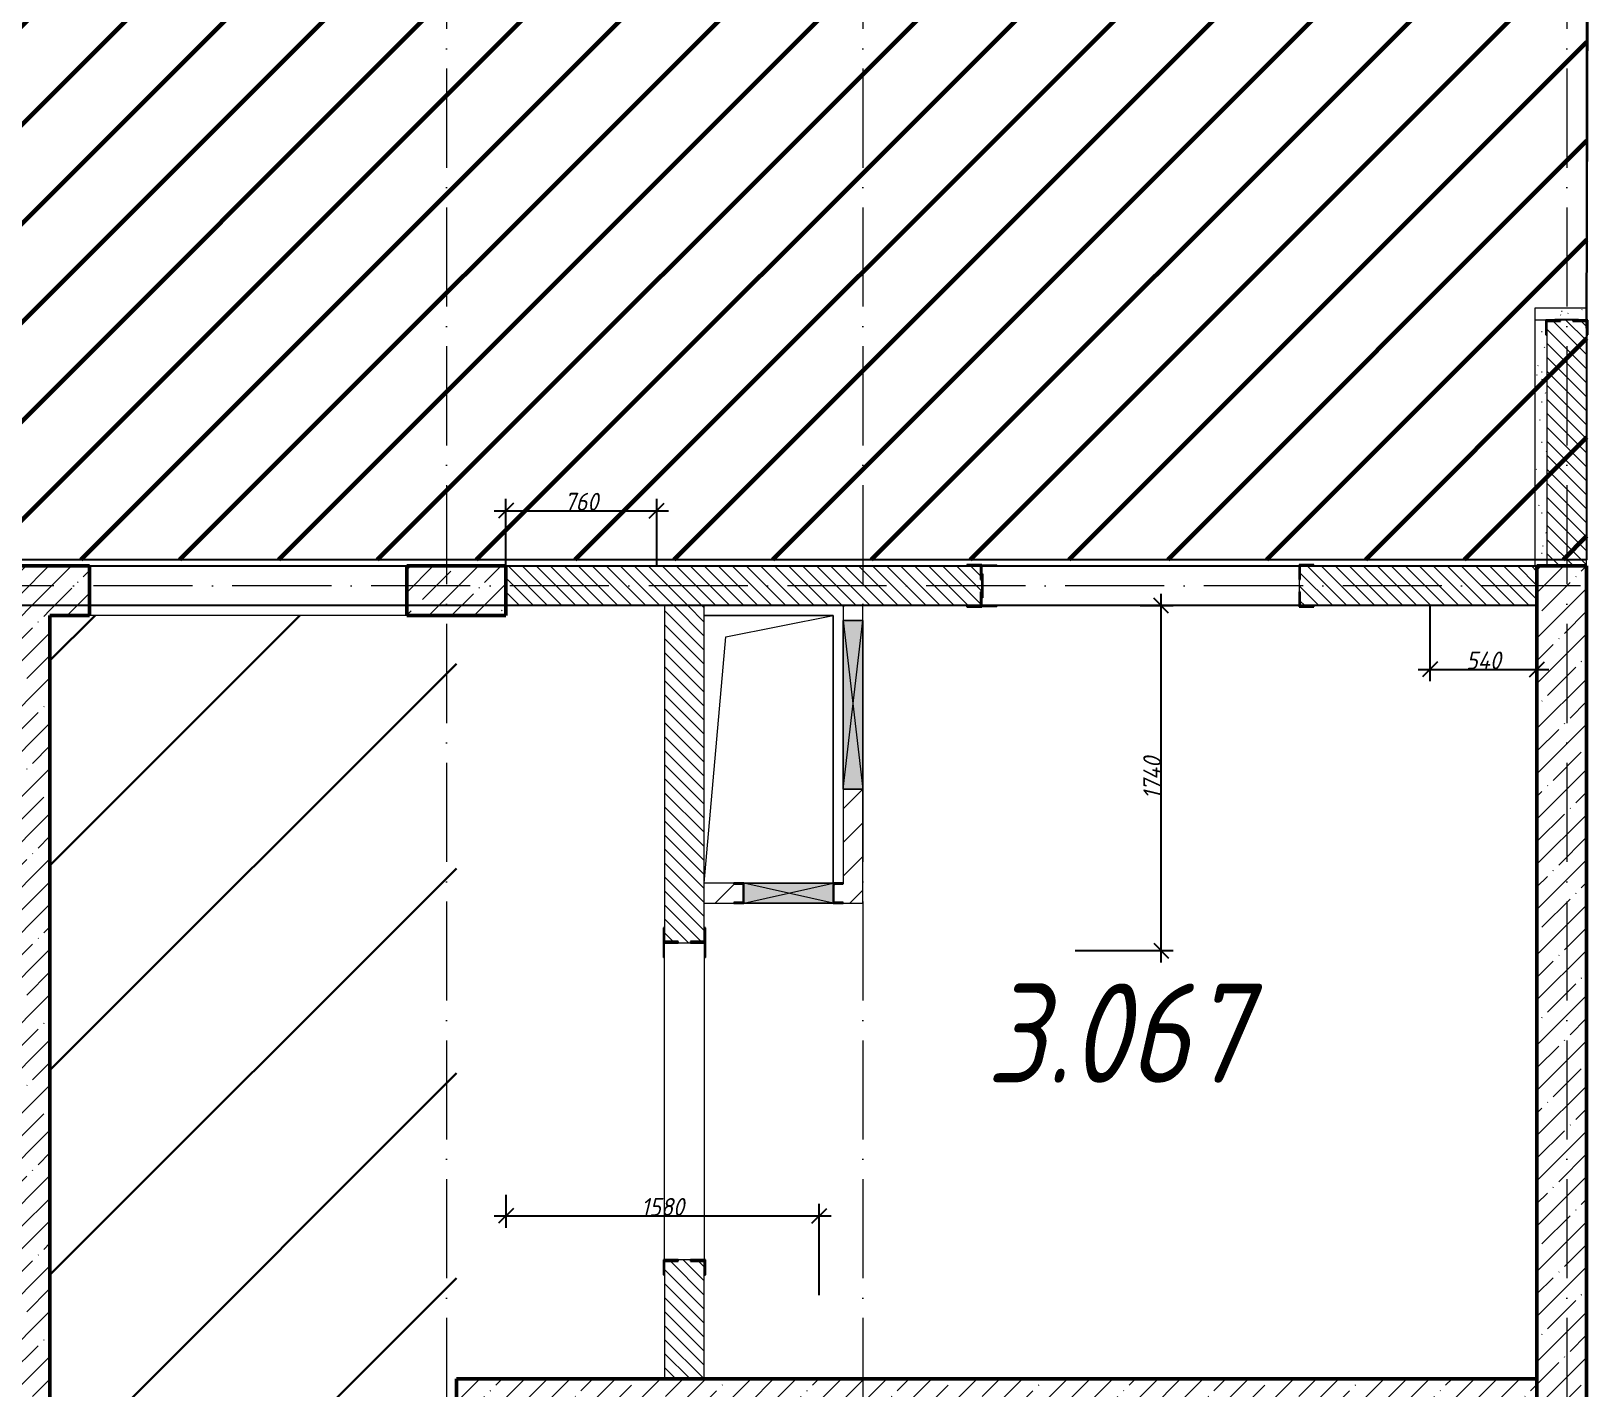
# Model space of a CAD drawing. Header units: millimetres. Extents: x -606178 to 312196, y -19338 to 632709.
# Drawn here: x -73860 to -66003, y 510830 to 517672 of the extents above; entities that cross this region are included whole.
import ezdxf

# ---------------------------------------------------------------- set-up
doc = ezdxf.new("R2010")
doc.units = ezdxf.units.MM
doc.linetypes.add('50_200_ШТРИХ_1Т_ш5_п1_п1_', pattern=[700, 500, -100, 0, -100])
for name, color, linetype, lineweight in [('4) ЛЕстницы', 5, 'Continuous', 30), ('6.4.1) Окр пт с инж. ПТ2.16', 3, 'Continuous', 60), ('A-____-____-DIMS', 7, 'Continuous', 9), ('A-DETL-GENF-OTLN', 7, 'Continuous', 9), ('A-FLOR-____-OTLN', 7, 'Continuous', 9), ('A-GENM-____-MCUT', 7, 'Continuous', 25), ('A-GENM-____-OTLN', 7, 'Continuous', 9), ('A-GENM-____-OTLN-1', 7, 'Continuous', 25), ('A-GLAZ-____-OTLN', 7, 'Continuous', 9), ('A-WALL-____-MCUT', 7, 'Continuous', 13), ('A-WALL-____-MCUT-2', 7, 'Continuous', 50), ('A-WALL-____-OTLN', 7, 'Continuous', 9), ('A-WALL-____-PATT-1', 7, 'Continuous', 9), ('A-WALL-FNSH-MCUT-1', 7, 'Continuous', 9), ('I-WALL-____-OTLN', 7, 'Continuous', 9), ('S-GRID-____-OTLN-1', 7, '50_200_ШТРИХ_1Т_ш5_п1_п1_', 9), ('Марки помещений', 7, 'Continuous', 9), ('стяжа', 7, 'Continuous', 30)]:
    doc.layers.add(name, color=color, linetype=linetype, lineweight=lineweight)
doc.layers.add('A-WALL-____-PATT-2', color=7, linetype='Continuous', lineweight=9, true_color=0x787878)
doc.styles.add('ISOCPEUR_I_2', font='isocpeui.ttf', dxfattribs={"width": 0.85, "height": 2.3})
doc.styles.add('ISOCPEUR_I_7', font='isocpeui.ttf', dxfattribs={"width": 0.9, "height": 90})
doc.dimstyles.new('ISO-1_8_0_9К_СРЕДНИЙ_Кладочные_2', dxfattribs={"dimscale": 304.8, "dimtxt": 89.638306, "dimasz": 0.246063, "dimexe": 0.19685, "dimexo": 0, "dimgap": 0, "dimtad": 1, "dimdec": 3, "dimrnd": 0.001, "dimdsep": 46, "dimtxsty": 'ISOCPEUR_I_7', "dimblk1": 'OBLIQUE', "dimblk2": 'OBLIQUE', "dimsah": 1, "dimcen": 0.09, "dimdle": 0.19685, "dimazin": 0, "dimtfac": 1, "dimtdec": 4, "dimtix": 1, "dimtmove": 1, "dimatfit": 3, "dimfxl": 1, "dimtvp": 1, "dimtolj": 1, "dimtzin": 0, "dimarcsym": 2})
pattern_1 = [(135, (-140714.89, 451794.26), (-35.35534, -35.35534), [])]
pattern_2 = [(45, (-140714.89, 451794.26), (-84.85281, 84.85281), [])]
pattern_3 = [(45, (-140714.89, 451794.26), (-114.04925, 114.04925), []), (45, (-140600.84, 451794.26), (-114.04925, 114.04925), [201.612, -40.322, 3.353, -36.97])]
pattern_4 = [(0, (-140714.89, 451794.26), (203.2, 50.8), [3.353, -149.047, 3.353, -149.047, -812.8]), (0, (-140714.89, 451794.26), (203.2, 50.8), [-304.8, 3.353, -301.447, 3.353, -149.047, -355.6]), (0, (-140714.89, 451794.26), (203.2, 50.8), [-762, 3.353, -98.247, 3.353, -250.647]), (120, (-140638.69, 451819.66), (-145.59409, 150.576362), [3.353, -149.047, 3.353, -149.047, -812.8]), (120, (-140638.69, 451819.66), (-145.59409, 150.576362), [-304.8, 3.353, -301.447, 3.353, -149.047, -355.6]), (120, (-140638.69, 451819.66), (-145.59409, 150.576362), [-762, 3.353, -98.247, 3.353, -250.647]), (240, (-140613.29, 451921.26), (-57.60591, -201.376362), [3.353, -149.047, 3.353, -149.047, -812.8]), (240, (-140613.29, 451921.26), (-57.60591, -201.376362), [-304.8, 3.353, -301.447, 3.353, -149.047, -355.6]), (240, (-140613.29, 451921.26), (-57.60591, -201.376362), [-762, 3.353, -98.247, 3.353, -250.647])]

# ---------------------------------------------------------------- blocks, each defined once
blk = doc.blocks.new('Фахверк_СКБ_Уголок - 200_3550-28267367-АР1_План отверстий 3 этажа в осях 1-64_Ю-ЯЯ')
at = {"layer": 'A-GENM-____-MCUT'}
for p, q in [((200, 156), (125, 156)), ((125, 156), (125, 81)), ((125, 81), (131, 81)), ((131, 81), (131, 150)), ((131, 150), (200, 150)), ((200, 150), (200, 156)), ((131, 19), (125, 19)), ((125, 19), (125, -56)), ((131, -50), (131, 19)), ((125, -56), (200, -56)), ((200, -50), (131, -50)), ((200, -56), (200, -50))]:
    blk.add_line(p, q, dxfattribs=at)
blk = doc.blocks.new('154_Стойка_СКБ_Уголок - СМ-2180_200-28268025-АР1_План отверстий 3 этажа в осях 1-64_Ю-ЯЯ')
at = {"layer": 'A-GENM-____-MCUT'}
for p, q in [((125, 156), (125, 81)), ((200, 156), (125, 156)), ((125, 81), (131, 81)), ((131, 81), (131, 150)), ((131, 150), (200, 150)), ((200, 150), (200, 156)), ((131, 19), (125, 19)), ((125, 19), (125, -56)), ((131, -50), (131, 19)), ((125, -56), (200, -56)), ((200, -50), (131, -50)), ((200, -56), (200, -50))]:
    blk.add_line(p, q, dxfattribs=at)
blk = doc.blocks.new('Стойка_Влож_Полоса боковая - Полоса-28213942-АР1_План отверстий 3 этажа в осях 1-64_Ю-ЯЯ')
at = {"layer": 'A-GENM-____-OTLN'}
for p, q in [((-5, 60), (0, 60)), ((-5, -60), (-5, 60)), ((0, -60), (-5, -60))]:
    blk.add_line(p, q, dxfattribs=at)
blk = doc.blocks.new('Стойка_Влож_Уголок_Опорный - Уголок-28213941-АР1_План отверстий 3 этажа в осях 1-64_Ю-ЯЯ')
at = {"layer": 'A-GENM-____-OTLN'}
for p, q in [((-212, -6), (-212, 0)), ((0, 0), (0, -6)), ((-212, -75), (-212, -6)), ((-212, -6), (-206, -6)), ((-212, -75), (-206, -75)), ((-6, -6), (0, -6)), ((-6, -75), (0, -75)), ((0, -6), (0, -75))]:
    blk.add_line(p, q, dxfattribs=at)
blk = doc.blocks.new('Фахверк_СКБ_Уголок - 200_3960-28268576-АР1_План отверстий 3 этажа в осях 1-64_Ю-ЯЯ')
at = {"layer": 'A-GENM-____-MCUT'}
for p, q in [((200, 156), (125, 156)), ((125, 156), (125, 81)), ((125, 81), (131, 81)), ((131, 81), (131, 150)), ((131, 150), (200, 150)), ((200, 150), (200, 156)), ((131, 19), (125, 19)), ((125, 19), (125, -56)), ((131, -50), (131, 19)), ((125, -56), (200, -56)), ((200, -50), (131, -50)), ((200, -56), (200, -50))]:
    blk.add_line(p, q, dxfattribs=at)
blk = doc.blocks.new('154_Стойка_СКБ_Уголок - СМ-2540_200-37126399-АР1_План отверстий 3 этажа в осях 1-64_Ю-ЯЯ')
at = {"layer": 'A-GENM-____-MCUT'}
for p, q in [((125, 156), (125, 81)), ((200, 156), (125, 156)), ((125, 81), (131, 81)), ((131, 81), (131, 150)), ((131, 150), (200, 150)), ((200, 150), (200, 156)), ((131, 19), (125, 19)), ((125, 19), (125, -56)), ((131, -50), (131, 19)), ((125, -56), (200, -56)), ((200, -50), (131, -50)), ((200, -56), (200, -50))]:
    blk.add_line(p, q, dxfattribs=at)
blk = doc.blocks.new('Стойка_Влож_Полоса боковая - Полоса-V164-АР1_План отверстий 3 этажа в осях 1-64_Ю-ЯЯ')
at = {"layer": 'A-GENM-____-OTLN'}
for p, q in [((-5, 60), (0, 60)), ((-5, -60), (-5, 60)), ((0, 31), (0, -31)), ((0, -60), (-5, -60))]:
    blk.add_line(p, q, dxfattribs=at)
blk = doc.blocks.new('АР_Перемычка - АР_Перемычка-37111637-АР1_План отверстий 3 этажа в осях 1-64_Ю-ЯЯ')
at = {"layer": 'A-GENM-____-OTLN'}
blk.add_line((-400, -100), (-392, -100), dxfattribs=at)
blk = doc.blocks.new('AR_Отверстие прямоугольное _в плите_ - AR_Отверстие прямоугольное _в плите_-V206-АР1_План отверстий 3 этажа в осях 1-64_Ю-ЯЯ')
at = {"layer": 'A-GENM-____-OTLN'}
for p, q in [((325, 675), (-325, 675)), ((-216.7, 566.7), (325, 675)), ((325, -675), (325, 675)), ((-325, -675), (-216.7, 566.7))]:
    blk.add_line(p, q, dxfattribs=at)
blk = doc.blocks.new('AR_Отверстие прямоугольное _в стене_ - AR_Отверстие прямоугольное _в стене__ОВ-36931939-АР1_План отверстий 3 этажа в осях 1-64_Ю-ЯЯ')
at = {"layer": 'A-GLAZ-____-OTLN'}
blk.add_hatch(color=256, dxfattribs=at).paths.add_polyline_path([(225, 50), (-225, 50), (-225, -50), (225, -50), (225, 47)], flags=0)
at = {"layer": 'A-DETL-GENF-OTLN'}
for p, q in [((-225, 50), (225, 50)), ((225, 50), (-225, -50)), ((-225, 50), (225, -50)), ((225, 50), (-225, 50)), ((225, -50), (-225, -50)), ((-225, -50), (225, -50))]:
    blk.add_line(p, q, dxfattribs=at)
blk = doc.blocks.new('AR_Отверстие прямоугольное _в стене_ - AR_Отверстие прямоугольное _в стене__ОВ-36933867-АР1_План отверстий 3 этажа в осях 1-64_Ю-ЯЯ')
at = {"layer": 'A-GLAZ-____-OTLN'}
blk.add_hatch(color=256, dxfattribs=at).paths.add_polyline_path([(-425, -50), (425, -50), (425, 50), (-425, 50)], flags=0)
at = {"layer": 'A-DETL-GENF-OTLN'}
for p, q in [((-425, -50), (-425, 50)), ((-425, 50), (425, 50)), ((425, 50), (-425, -50)), ((-425, 50), (425, -50)), ((425, 50), (-425, 50)), ((-425, 50), (-425, -50)), ((425, 50), (425, -50)), ((425, -50), (425, 50)), ((425, -50), (-425, -50)), ((-425, -50), (425, -50))]:
    blk.add_line(p, q, dxfattribs=at)
blk = doc.blocks.new('154_Фахверк_СКБ_Швеллер - Тип_100_3960_зеркало-36793856-АР1_План отверстий 3 этажа в осях 1-64_Ю-ЯЯ')
at = {"layer": 'A-GENM-____-MCUT'}
for p, q in [((175, 50), (125, 50)), ((125, 50), (125, -50)), ((128, 47), (175, 47)), ((128, -47), (128, 47)), ((175, 47), (175, 50)), ((125, -50), (175, -50)), ((175, -47), (128, -47)), ((175, -50), (175, -47))]:
    blk.add_line(p, q, dxfattribs=at)
blk = doc.blocks.new('154_Фахверк_СКБ_Швеллер - Тип_100_3960-28318856-АР1_План отверстий 3 этажа в осях 1-64_Ю-ЯЯ')
at = {"layer": 'A-GENM-____-MCUT'}
for p, q in [((175, 50), (125, 50)), ((125, 50), (125, -50)), ((128, 47), (175, 47)), ((128, -47), (128, 47)), ((175, 47), (175, 50)), ((125, -50), (175, -50)), ((175, -47), (128, -47)), ((175, -50), (175, -47))]:
    blk.add_line(p, q, dxfattribs=at)
blk = doc.blocks.new('_Oblique')
at = {"color": 0, "linetype": 'ByBlock', "lineweight": -2}
blk.add_line((-0.5, -0.5), (0.5, 0.5), dxfattribs=at)
blk = doc.blocks.new('*D5236')
at = {"layer": 'A-____-____-DIMS', "color": 0, "lineweight": -2, "transparency": 16777216}
for p, q in [((-68266.2, 514775.3), (-68100.1, 514775.3)), ((-68160.1, 512975.3), (-68160.1, 514835.3)), ((-68593.5, 513035.3), (-68100.1, 513035.3))]:
    blk.add_line(p, q, dxfattribs=at)
at = {"layer": 'Defpoints', "color": 0, "transparency": 16777216}
for p in [(-68266.2, 514775.3), (-68160.1, 514775.3), (-68593.5, 513035.3)]:
    blk.add_point(p, dxfattribs=at)
at = {"layer": 'A-____-____-DIMS', "color": 0, "lineweight": -2, "transparency": 16777216, "xscale": 75, "yscale": 75, "zscale": 75}
for p, rotation in [((-68160.1, 514775.3), 90), ((-68160.1, 513035.3), 270)]:
    blk.add_blockref('_Oblique', p, dxfattribs=dict(at, rotation=rotation))
at = {"layer": 'A-____-____-DIMS', "color": 0, "transparency": 16777216, "insert": (-68205.7, 513905.3), "char_height": 90, "width": 521.281, "attachment_point": 5, "rotation": 90, "style": 'ISOCPEUR_I_7'}
blk.add_mtext('\\A1;1740', dxfattribs=at)
blk = doc.blocks.new('*D5237')
at = {"layer": 'A-____-____-DIMS', "color": 0, "lineweight": -2, "transparency": 16777216}
for p, q in [((-71464.9, 511803.8), (-71464.9, 511637.7)), ((-69884.9, 511298.3), (-69884.9, 511757.7)), ((-71524.9, 511697.7), (-69824.9, 511697.7))]:
    blk.add_line(p, q, dxfattribs=at)
at = {"layer": 'Defpoints', "color": 0, "transparency": 16777216}
for p in [(-71464.9, 511803.8), (-69884.9, 511697.7), (-69884.9, 511298.3)]:
    blk.add_point(p, dxfattribs=at)
at = {"layer": 'A-____-____-DIMS', "color": 0, "lineweight": -2, "transparency": 16777216, "xscale": 75, "yscale": 75, "zscale": 75, "rotation": 180}
blk.add_blockref('_Oblique', (-71464.9, 511697.7), dxfattribs=at)
at = {"layer": 'A-____-____-DIMS', "color": 0, "lineweight": -2, "transparency": 16777216, "xscale": 75, "yscale": 75, "zscale": 75}
blk.add_blockref('_Oblique', (-69884.9, 511697.7), dxfattribs=at)
at = {"layer": 'A-____-____-DIMS', "color": 0, "transparency": 16777216, "insert": (-70674.9, 511742.7), "char_height": 90, "width": 504.733, "attachment_point": 5, "style": 'ISOCPEUR_I_7'}
blk.add_mtext('\\A1;1580', dxfattribs=at)
blk = doc.blocks.new('*D5400')
at = {"layer": 'A-____-____-DIMS', "color": 0, "lineweight": -2, "transparency": 16777216}
for p, q in [((-71524.9, 515253.6), (-70644.9, 515253.6)), ((-71464.9, 514975.3), (-71464.9, 515313.6)), ((-70704.9, 514975.3), (-70704.9, 515313.6))]:
    blk.add_line(p, q, dxfattribs=at)
at = {"layer": 'Defpoints', "color": 0, "transparency": 16777216}
for p in [(-70704.9, 515253.6), (-71464.9, 514975.3), (-70704.9, 514975.3)]:
    blk.add_point(p, dxfattribs=at)
at = {"layer": 'A-____-____-DIMS', "color": 0, "lineweight": -2, "transparency": 16777216, "xscale": 75, "yscale": 75, "zscale": 75, "rotation": 180}
blk.add_blockref('_Oblique', (-71464.9, 515253.6), dxfattribs=at)
at = {"layer": 'A-____-____-DIMS', "color": 0, "lineweight": -2, "transparency": 16777216, "xscale": 75, "yscale": 75, "zscale": 75}
blk.add_blockref('_Oblique', (-70704.9, 515253.6), dxfattribs=at)
at = {"layer": 'A-____-____-DIMS', "color": 0, "transparency": 16777216, "insert": (-71084.9, 515299.1), "char_height": 90, "width": 409.578, "attachment_point": 5, "style": 'ISOCPEUR_I_7'}
blk.add_mtext('\\A1;760', dxfattribs=at)
blk = doc.blocks.new('*D5401')
at = {"layer": 'A-____-____-DIMS', "color": 0, "lineweight": -2, "transparency": 16777216}
for p, q in [((-66804.9, 514775.3), (-66804.9, 514393.6)), ((-66264.9, 514559.6), (-66264.9, 514393.6)), ((-66864.9, 514453.6), (-66204.9, 514453.6))]:
    blk.add_line(p, q, dxfattribs=at)
at = {"layer": 'Defpoints', "color": 0, "transparency": 16777216}
for p in [(-66804.9, 514775.3), (-66264.9, 514559.6), (-66264.9, 514453.6)]:
    blk.add_point(p, dxfattribs=at)
at = {"layer": 'A-____-____-DIMS', "color": 0, "lineweight": -2, "transparency": 16777216, "xscale": 75, "yscale": 75, "zscale": 75, "rotation": 180}
blk.add_blockref('_Oblique', (-66804.9, 514453.6), dxfattribs=at)
at = {"layer": 'A-____-____-DIMS', "color": 0, "lineweight": -2, "transparency": 16777216, "xscale": 75, "yscale": 75, "zscale": 75}
blk.add_blockref('_Oblique', (-66264.9, 514453.6), dxfattribs=at)
at = {"layer": 'A-____-____-DIMS', "color": 0, "transparency": 16777216, "insert": (-66534.9, 514498.6), "char_height": 90, "width": 426.127, "attachment_point": 5, "style": 'ISOCPEUR_I_7'}
blk.add_mtext('\\A1;540', dxfattribs=at)

msp = doc.modelspace()

# ---------------------------------------------------------------- hatches: boundary and pattern name
at = {"layer": '4) ЛЕстницы'}
h = msp.add_hatch(dxfattribs=at)
h.set_pattern_fill('ANSI31', color=256, scale=230)
h.set_pattern_definition([(45, (-424485.6, 538657.7), (-516.3647, 516.3647), [])])
h.paths.add_polyline_path([(-73764.891, 514725.3011), (-71714.891, 514725.3011), (-71714.891, 507225.3011), (-73764.891, 507225.3011)])
at = {"layer": '6.4.1) Окр пт с инж. ПТ2.16'}
h = msp.add_hatch(dxfattribs=at)
h.set_pattern_fill('ANSI31', color=256, scale=111)
h.paths.add_polyline_path([(-66214.891, 521675.3011), (-66814.891, 521675.3011), (-66814.891, 521925.3011), (-71514.891, 521925.3011), (-71514.891, 521675.3011), (-72014.891, 521675.3011), (-72214.891, 521675.3011), (-72214.891, 521225.3011), (-72334.891, 521225.3011), (-72360.891, 521225.3011), (-72360.891, 521219.3011), (-72908.891, 521219.3011), (-73814.891, 521225.3011), (-73814.891, 521675.3011), (-76464.891, 521675.3011), (-76464.891, 521175.3011), (-76964.891, 521175.3011), (-76964.891, 519475.3011), (-76464.891, 519475.3011), (-76464.891, 518975.3011), (-76964.891, 518975.3011), (-77464.891, 518975.3011), (-78764.891, 518975.3011), (-79764.891, 518975.3011), (-80764.891, 518975.3011), (-81263.4882, 518975.3011), (-81463.4882, 518975.3011), (-81914.891, 518975.3011), (-82514.891, 518975.3011), (-82514.891, 518940.4826), (-66274.891, 518940.4826), (-66274.891, 518975.3011), (-66514.891, 518975.3011), (-66514.891, 519475.3011), (-66214.891, 519475.3011)])
h.paths.add_polyline_path([(-72014.891, 519475.3011), (-71514.891, 519475.3011), (-71514.891, 518975.3011), (-72014.891, 518975.3011)], flags=16)
h.paths.add_polyline_path([(-95464.891, 515007.5401), (-66012.8378, 515007.5401), (-66012.8378, 518940.4826), (-95464.891, 518940.4826)])
at = {"layer": 'A-WALL-____-PATT-1'}
h = msp.add_hatch(dxfattribs=at)
h.set_pattern_fill('FP_9', color=256, style=0, pattern_type=2)
h.set_pattern_definition(pattern_1)
h.paths.add_polyline_path([(-66014.891, 514975.3011), (-66014.891, 516209.3011), (-66083.891, 516209.3011), (-66083.891, 516215.3011), (-66145.891, 516215.3011), (-66145.891, 516209.3011), (-66214.891, 516209.3011), (-66214.891, 514975.3011)], flags=0)
h.paths.add_polyline_path([(-66083.891, 518435.3011), (-66083.891, 518441.3011), (-66014.891, 518441.3011), (-66014.891, 518975.3011), (-66214.891, 518975.3011), (-66214.891, 518441.3011), (-66145.891, 518441.3011), (-66145.891, 518435.3011)], flags=0)
h = msp.add_hatch(dxfattribs=at)
h.set_pattern_fill('FP_12', color=256, style=0, pattern_type=2)
h.set_pattern_definition(pattern_3)
h.paths.add_polyline_path([(-74014.891, 507475.3011), (-73764.891, 507475.3011), (-73764.891, 514975.3011), (-74014.891, 514975.3011), (-74014.891, 509017.7119)], flags=0)
h = msp.add_hatch(dxfattribs=at)
h.set_pattern_fill('FP_12', color=256, style=0, pattern_type=2)
h.set_pattern_definition(pattern_3)
h.paths.add_polyline_path([(-71464.891, 514725.3011), (-71464.891, 514975.3011), (-71964.891, 514975.3011), (-71964.891, 514725.3011)], flags=0)
h.paths.add_polyline_path([(-73564.891, 514725.3011), (-73565.274, 514975.3011), (-73764.891, 514975.3011), (-73764.891, 514725.3011), (-73565.274, 514725.3011)], flags=0)
h = msp.add_hatch(dxfattribs=at)
h.set_pattern_fill('FP_9', color=256, style=0, pattern_type=2)
h.set_pattern_definition(pattern_1)
h.paths.add_polyline_path([(-66495.4168, 514775.3011), (-66264.891, 514775.3011), (-66264.891, 514975.3011), (-67458.891, 514975.3011), (-67458.891, 514906.3011), (-67464.891, 514906.3011), (-67464.891, 514844.3011), (-67458.891, 514844.3011), (-67458.891, 514775.3011), (-67389.891, 514775.3011)], flags=0)
h.paths.add_polyline_path([(-69139.891, 514775.3011), (-69070.891, 514775.3011), (-69070.891, 514844.3011), (-69064.891, 514844.3011), (-69064.891, 514906.3011), (-69070.891, 514906.3011), (-69070.891, 514975.3011), (-71464.891, 514975.3011), (-71464.891, 514775.3011), (-70030.3454, 514775.3011)], flags=0)
h = msp.add_hatch(dxfattribs=at)
h.set_pattern_fill('FP_12', color=256, style=0, pattern_type=2)
h.set_pattern_definition(pattern_3)
h.paths.add_polyline_path([(-66264.891, 506975.3011), (-66014.891, 506975.3011), (-66014.891, 514975.3011), (-66264.891, 514975.3011), (-66264.891, 507403.2268)], flags=0)
h = msp.add_hatch(dxfattribs=at)
h.set_pattern_fill('FP_9', color=256, style=0, pattern_type=2)
h.set_pattern_definition(pattern_1)
h.paths.add_polyline_path([(-70595.891, 510875.3011), (-70464.891, 510875.3011), (-70464.891, 511469.3011), (-70533.891, 511469.3011), (-70533.891, 511475.3011), (-70595.891, 511475.3011), (-70595.891, 511469.3011), (-70664.891, 511469.3011), (-70664.891, 510875.3011)], flags=0)
h.paths.add_polyline_path([(-70595.891, 513075.3011), (-70533.891, 513075.3011), (-70533.891, 513081.3011), (-70464.891, 513081.3011), (-70464.891, 514775.3011), (-70664.891, 514775.3011), (-70664.891, 513081.3011), (-70595.891, 513081.3011)], flags=0)
h = msp.add_hatch(dxfattribs=at)
h.set_pattern_fill('FP_7', color=256, style=0, pattern_type=2)
h.set_pattern_definition(pattern_2)
h.paths.add_polyline_path([(-69764.891, 513275.3011), (-69664.891, 513275.3011), (-69664.891, 513850.3011), (-69764.891, 513850.3011), (-69764.891, 513278.3011)], flags=0)
h.paths.add_polyline_path([(-69664.891, 514700.3011), (-69664.891, 514775.3011), (-69764.891, 514775.3011), (-69764.891, 514700.3011), (-69670.2481, 514700.3011)], flags=0)
h = msp.add_hatch(dxfattribs=at)
h.set_pattern_fill('FP_7', color=256, style=0, pattern_type=2)
h.set_pattern_definition(pattern_2)
h.paths.add_polyline_path([(-70464.891, 513275.3011), (-70314.891, 513275.3011), (-70314.891, 513278.3011), (-70267.891, 513278.3011), (-70267.891, 513372.3011), (-70314.891, 513372.3011), (-70314.891, 513375.3011), (-70464.891, 513375.3011), (-70464.891, 513278.3011)], flags=0)
h.paths.add_polyline_path([(-69764.891, 513278.3011), (-69764.891, 513372.3011), (-69811.891, 513372.3011), (-69811.891, 513278.3011)], flags=0)
h = msp.add_hatch(dxfattribs=at)
h.set_pattern_fill('FP_12', color=256, style=0, pattern_type=2)
h.set_pattern_definition(pattern_3)
h.paths.add_polyline_path([(-66264.891, 510625.3011), (-66264.891, 510875.3011), (-71714.891, 510875.3011), (-71714.891, 510625.3011), (-66495.4168, 510625.3011)], flags=0)
at = {"layer": 'A-WALL-____-PATT-2'}
h = msp.add_hatch(dxfattribs=at)
h.set_pattern_fill('FP_156', color=256, style=0, pattern_type=2)
h.set_pattern_definition(pattern_4)
h.paths.add_polyline_path([(-66214.891, 514975.3011), (-66214.891, 516140.3011), (-66220.891, 516140.3011), (-66220.891, 516215.3011), (-66274.891, 516215.3011), (-66274.891, 514975.3011)], flags=0)
h.paths.add_polyline_path([(-66220.891, 518435.3011), (-66220.891, 518510.3011), (-66214.891, 518510.3011), (-66214.891, 518975.3011), (-66274.891, 518975.3011), (-66274.891, 518435.3011)], flags=0)
h = msp.add_hatch(dxfattribs=at)
h.set_pattern_fill('FP_156', color=256, style=0, pattern_type=2)
h.set_pattern_definition(pattern_4)
h.paths.add_polyline_path([(-66054.891, 516215.3011), (-66014.891, 516215.3011), (-66014.891, 516275.3011), (-66274.891, 516275.3011), (-66274.891, 516215.3011), (-66174.891, 516215.3011), (-66174.891, 516220.3011), (-66054.891, 516220.3011)], flags=0)

# ---------------------------------------------------------------- linework, layer by layer
for points in [[(-95464.891, 515007.5401), (-66012.8378, 515007.5401), (-66012.8378, 518940.4826), (-95464.891, 518940.4826)], [(-130264.891, 514975.3011), (-66264.891, 514975.3011), (-66264.891, 514775.3011), (-130264.891, 514775.3011)]]:
    msp.add_lwpolyline(points, close=True)
at = {"layer": 'A-FLOR-____-OTLN'}
for p, q in [((-70464.891, 514725.3011), (-69814.891, 514725.3011)), ((-69814.891, 514725.3011), (-69814.891, 513375.3011))]:
    msp.add_line(p, q, dxfattribs=at)
at = {"layer": 'A-WALL-____-MCUT'}
for p, q in [((-66214.891, 516140.3011), (-66214.891, 514975.3011)), ((-66014.891, 514975.3011), (-66014.891, 516140.3011)), ((-69139.891, 514975.3011), (-71464.891, 514975.3011)), ((-66264.891, 514975.3011), (-67389.891, 514975.3011)), ((-69064.891, 514844.3011), (-69064.891, 514906.3011)), ((-67464.891, 514906.3011), (-67464.891, 514844.3011)), ((-71464.891, 514775.3011), (-70664.891, 514775.3011)), ((-70664.891, 514775.3011), (-70664.891, 513150.3011)), ((-70464.891, 514775.3011), (-69139.891, 514775.3011)), ((-70464.891, 513150.3011), (-70464.891, 514775.3011)), ((-67389.891, 514775.3011), (-66264.891, 514775.3011)), ((-70595.891, 513075.3011), (-70533.891, 513075.3011)), ((-70533.891, 511475.3011), (-70595.891, 511475.3011)), ((-70664.891, 511400.3011), (-70664.891, 510875.3011)), ((-70464.891, 510875.3011), (-70464.891, 511400.3011))]:
    msp.add_line(p, q, dxfattribs=at)
at = {"layer": 'A-WALL-____-MCUT-2'}
for p, q in [((-73564.891, 514975.3011), (-74014.891, 514975.3011)), ((-73564.891, 514725.3011), (-73564.891, 514975.3011)), ((-71464.891, 514975.3011), (-71964.891, 514975.3011)), ((-71964.891, 514975.3011), (-71964.891, 514725.3011)), ((-71464.891, 514725.3011), (-71464.891, 514975.3011)), ((-66264.891, 514975.3011), (-66264.891, 506975.3011)), ((-66014.891, 514975.3011), (-66264.891, 514975.3011)), ((-66014.891, 506975.3011), (-66014.891, 514975.3011)), ((-73764.891, 507475.3011), (-73764.891, 514725.3011)), ((-73764.891, 514725.3011), (-73564.891, 514725.3011)), ((-71964.891, 514725.3011), (-71464.891, 514725.3011)), ((-66264.891, 510875.3011), (-71714.891, 510875.3011)), ((-71714.891, 510875.3011), (-71714.891, 510625.3011))]:
    msp.add_line(p, q, dxfattribs=at)
at = {"layer": 'A-WALL-____-OTLN'}
for p, q in [((-73564.891, 514975.3011), (-71964.891, 514975.3011)), ((-71964.891, 514725.3011), (-73564.891, 514725.3011))]:
    msp.add_line(p, q, dxfattribs=at)
at = {"layer": 'A-WALL-FNSH-MCUT-1'}
for p, q in [((-66274.891, 516275.3011), (-66274.891, 514975.3011)), ((-66014.891, 516275.3011), (-66274.891, 516275.3011)), ((-66014.891, 516215.3011), (-66014.891, 516275.3011)), ((-66220.891, 516215.3011), (-66274.891, 516215.3011)), ((-66274.891, 514975.3011), (-66264.891, 514975.3011)), ((-69764.891, 514775.3011), (-69764.891, 514700.3011)), ((-69664.891, 514700.3011), (-69664.891, 514775.3011)), ((-69764.891, 513850.3011), (-69764.891, 513375.3011)), ((-69664.891, 513275.3011), (-69664.891, 513850.3011)), ((-70314.891, 513375.3011), (-70464.891, 513375.3011)), ((-70464.891, 513275.3011), (-70314.891, 513275.3011)), ((-69764.891, 513275.3011), (-69664.891, 513275.3011))]:
    msp.add_line(p, q, dxfattribs=at)
at = {"layer": 'I-WALL-____-OTLN'}
for p, q in [((-69064.891, 514975.3011), (-67464.891, 514975.3011)), ((-67464.891, 514775.3011), (-69064.891, 514775.3011)), ((-70664.891, 511475.3011), (-70664.891, 513075.3011)), ((-70464.891, 513075.3011), (-70464.891, 511475.3011))]:
    msp.add_line(p, q, dxfattribs=at)
at = {"layer": 'S-GRID-____-OTLN-1'}
for p, q in [((-71764.891, 542687.1106), (-71764.891, 504685.847)), ((-69664.891, 542687.1106), (-69664.891, 491375.8881)), ((-66114.891, 542687.1106), (-66114.891, 491375.8881)), ((-36640.4843, 514875.3011), (-145383.6612, 514875.3011))]:
    msp.add_line(p, q, dxfattribs=at)
at = {"layer": 'стяжа'}
msp.add_line((-66014.891, 516174.8011), (-66008.891, 518510.3011), dxfattribs=at)

# ---------------------------------------------------------------- block references
at = {"layer": 'A-GENM-____-OTLN'}
for name, p, rotation in [('Стойка_Влож_Полоса боковая - Полоса-V164-АР1_План отверстий 3 этажа в осях 1-64_Ю-ЯЯ', (-66114.891, 516215.3011), 269.9999999999998), ('АР_Перемычка - АР_Перемычка-37111637-АР1_План отверстий 3 этажа в осях 1-64_Ю-ЯЯ', (-66114.891, 516215.3011), 89.99999999999986), ('Стойка_Влож_Уголок_Опорный - Уголок-28213941-АР1_План отверстий 3 этажа в осях 1-64_Ю-ЯЯ', (-69064.891, 514981.3011), 89.99999999999955), ('Стойка_Влож_Полоса боковая - Полоса-28213942-АР1_План отверстий 3 этажа в осях 1-64_Ю-ЯЯ', (-69064.891, 514875.3011), 180)]:
    msp.add_blockref(name, p, dxfattribs=dict(at, rotation=rotation))
for name, p in [('AR_Отверстие прямоугольное _в плите_ - AR_Отверстие прямоугольное _в плите_-V206-АР1_План отверстий 3 этажа в осях 1-64_Ю-ЯЯ', (-70139.891, 514050.3011)), ('Стойка_Влож_Уголок_Опорный - Уголок-28213941-АР1_План отверстий 3 этажа в осях 1-64_Ю-ЯЯ', (-70458.891, 513075.3011))]:
    msp.add_blockref(name, p, dxfattribs=at)
at = {"layer": 'A-GENM-____-OTLN-1'}
for name, p, rotation in [('154_Стойка_СКБ_Уголок - СМ-2540_200-37126399-АР1_План отверстий 3 этажа в осях 1-64_Ю-ЯЯ', (-66164.891, 516340.3011), 269.9999999999998), ('154_Стойка_СКБ_Уголок - СМ-2180_200-28268025-АР1_План отверстий 3 этажа в осях 1-64_Ю-ЯЯ', (-68939.891, 514925.3011), 180), ('154_Фахверк_СКБ_Швеллер - Тип_100_3960-28318856-АР1_План отверстий 3 этажа в осях 1-64_Ю-ЯЯ', (-70139.891, 513325.3011), 180), ('154_Стойка_СКБ_Уголок - СМ-2180_200-28268025-АР1_План отверстий 3 этажа в осях 1-64_Ю-ЯЯ', (-70514.891, 512950.3011), 89.9999999999999), ('Фахверк_СКБ_Уголок - 200_3960-28268576-АР1_План отверстий 3 этажа в осях 1-64_Ю-ЯЯ', (-70614.891, 511600.3011), 269.9999999999999)]:
    msp.add_blockref(name, p, dxfattribs=dict(at, rotation=rotation))
for name, p in [('Фахверк_СКБ_Уголок - 200_3550-28267367-АР1_План отверстий 3 этажа в осях 1-64_Ю-ЯЯ', (-67589.891, 514825.3011)), ('154_Фахверк_СКБ_Швеллер - Тип_100_3960_зеркало-36793856-АР1_План отверстий 3 этажа в осях 1-64_Ю-ЯЯ', (-69939.891, 513325.3011))]:
    msp.add_blockref(name, p, dxfattribs=at)
at = {"layer": 'A-GLAZ-____-OTLN'}
for name, p, rotation in [('AR_Отверстие прямоугольное _в стене_ - AR_Отверстие прямоугольное _в стене__ОВ-36933867-АР1_План отверстий 3 этажа в осях 1-64_Ю-ЯЯ', (-69714.891, 514275.3011), 90), ('AR_Отверстие прямоугольное _в стене_ - AR_Отверстие прямоугольное _в стене__ОВ-36931939-АР1_План отверстий 3 этажа в осях 1-64_Ю-ЯЯ', (-70039.891, 513325.3011), 180)]:
    msp.add_blockref(name, p, dxfattribs=dict(at, rotation=rotation))

# ---------------------------------------------------------------- texts
at = {"layer": 'Марки помещений', "insert": (-69042.2086, 512869.373), "char_height": 500, "width": 785.65375, "attachment_point": 1, "style": 'ISOCPEUR_I_2'}
msp.add_mtext('3.067', dxfattribs=at)

# ---------------------------------------------------------------- dimensions: what is measured, and where the dimension line sits
at = {"layer": 'A-____-____-DIMS'}
for base, p1, p2, override, picture, middle in [((-70704.891, 515253.5636), (-71464.891, 514975.3011), (-70704.891, 514975.3011), {"dimpost": '<>', "dimfxl": 760}, '*D5400', (-71084.891, 515299.1431)), ((-66264.891, 514453.5636), (-66804.891, 514775.3011), (-66264.891, 514559.6296), {"dimpost": '<>', "dimfxl": 581.475894}, '*D5401', (-66534.891, 514498.5636)), ((-69884.891, 511697.7336), (-71464.891, 511803.7996), (-69884.891, 511298.3491), {"dimpost": '<>', "dimfxl": 1658.879198}, '*D5237', (-70674.891, 511742.7336))]:
    dim = msp.add_linear_dim(base=base, p1=p1, p2=p2, dimstyle='ISO-1_8_0_9К_СРЕДНИЙ_Кладочные_2', override=override, dxfattribs=at)
    dim.commit()
    dim.dimension.update_dxf_attribs({"geometry": picture, "text_midpoint": middle})
dim = msp.add_linear_dim(base=(-68160.1388, 514775.3011), p1=(-68593.5409, 513035.3011), p2=(-68266.2048, 514775.3011), angle=90, dimstyle='ISO-1_8_0_9К_СРЕДНИЙ_Кладочные_2', override={"dimpost": '<>', "dimfxl": 1770.522226}, dxfattribs=at)
dim.commit()
dim.dimension.update_dxf_attribs({"geometry": '*D5236', "text_midpoint": (-68205.7183, 513905.3011)})

doc.saveas('drawing.dxf')
